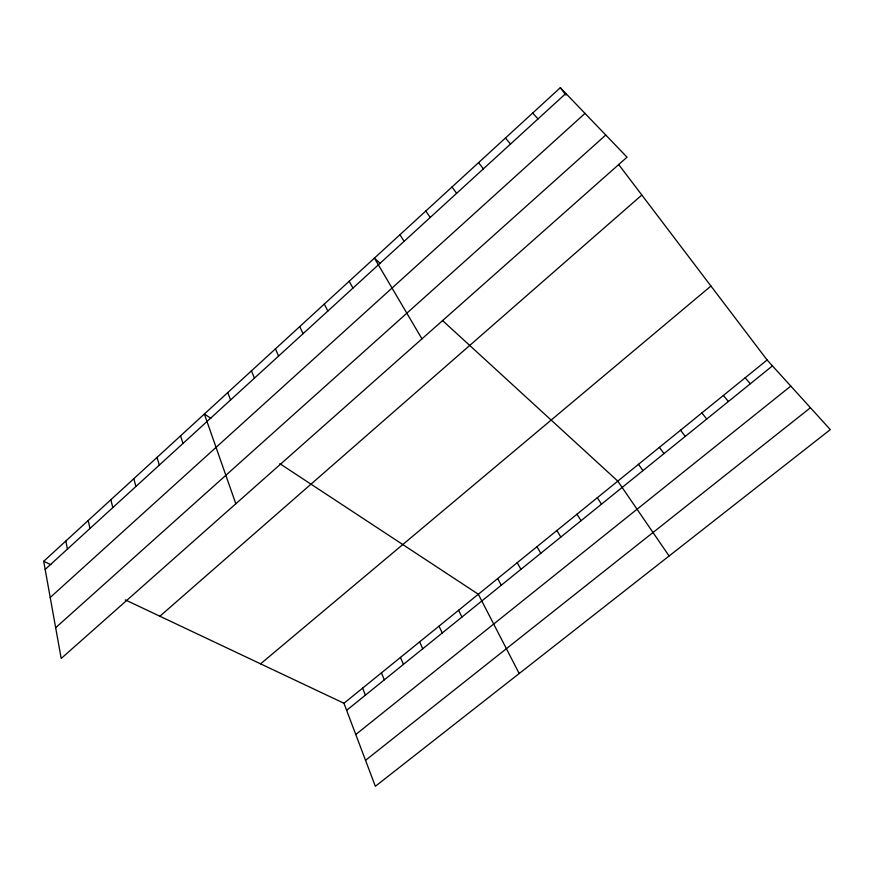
<?xml version="1.0" encoding="UTF-8"?>
<svg xmlns="http://www.w3.org/2000/svg" width="874" height="874" viewBox="0 0 874 874"><rect width="100%" height="100%" fill="white"/><g stroke="black" fill="none" stroke-linecap="round" stroke-linejoin="round"><path stroke-width="1.31" d="M43.7 561.305L560.321 87.695L627.029 157.178L61.202 658.461L43.7 561.305L50.823 564.67M45.164 569.444L565.86 93.463M50.222 597.488L584.99 113.401M55.663 627.718L605.769 135.033M159.876 616.236L641.833 195.033M260.583 663.847L710.944 286.038M343.952 703.264L767.099 359.99L830.3 429.615L375.35 786.305L343.952 703.264L125.288 599.881M346.628 710.333L772.452 365.878M355.773 734.521L790.795 386.089M365.529 760.336L810.449 407.743M210.918 418.329L204.363 414.014L235.816 503.763M279.8 463.646L478.329 594.244L519.2 673.526M380.288 263.511L374.411 258.125L421.956 338.861M442.452 320.463L617.787 481.115L669.102 555.995M532.703 113.008L538.002 118.93M745.129 377.808L750.329 383.773M723.377 395.452L728.424 401.494M505.456 137.994L510.514 144.057M701.833 412.932L706.749 419.028M478.559 162.651L483.388 168.846M680.518 430.227L685.282 436.388M560.321 87.695L565.937 95.091M618.584 164.41L767.099 359.99M659.4 447.357L664.021 453.584M452.011 186.981L456.621 193.318M638.49 464.312L642.98 470.605M425.813 211.005L430.194 217.473M597.292 497.743L601.509 504.156M576.982 514.218L581.079 520.686M399.942 234.713L404.116 241.322M556.88 530.529L560.835 537.051M536.953 546.687L540.798 553.264M517.233 562.692L520.948 569.324M349.196 281.242L352.954 288.092M497.688 578.544L501.283 585.23M324.298 304.065L327.859 311.035M458.577 610.271L461.931 617.066M299.706 326.603L303.07 333.682M439.01 626.145L442.255 632.984M419.64 641.855L422.754 648.748M275.43 348.868L278.598 356.057M400.445 657.434L403.449 664.371M381.435 672.849L384.331 679.83M251.45 370.849L254.432 378.147M362.601 688.122L365.387 695.158M227.764 392.568L230.561 399.964M180.547 435.842L183.005 443.446M157.036 457.408L159.308 465.099M133.809 478.69L135.918 486.49M110.867 499.72L112.812 507.619M88.208 520.5L89.989 528.475M65.823 541.028L67.44 549.091"/></g></svg>
